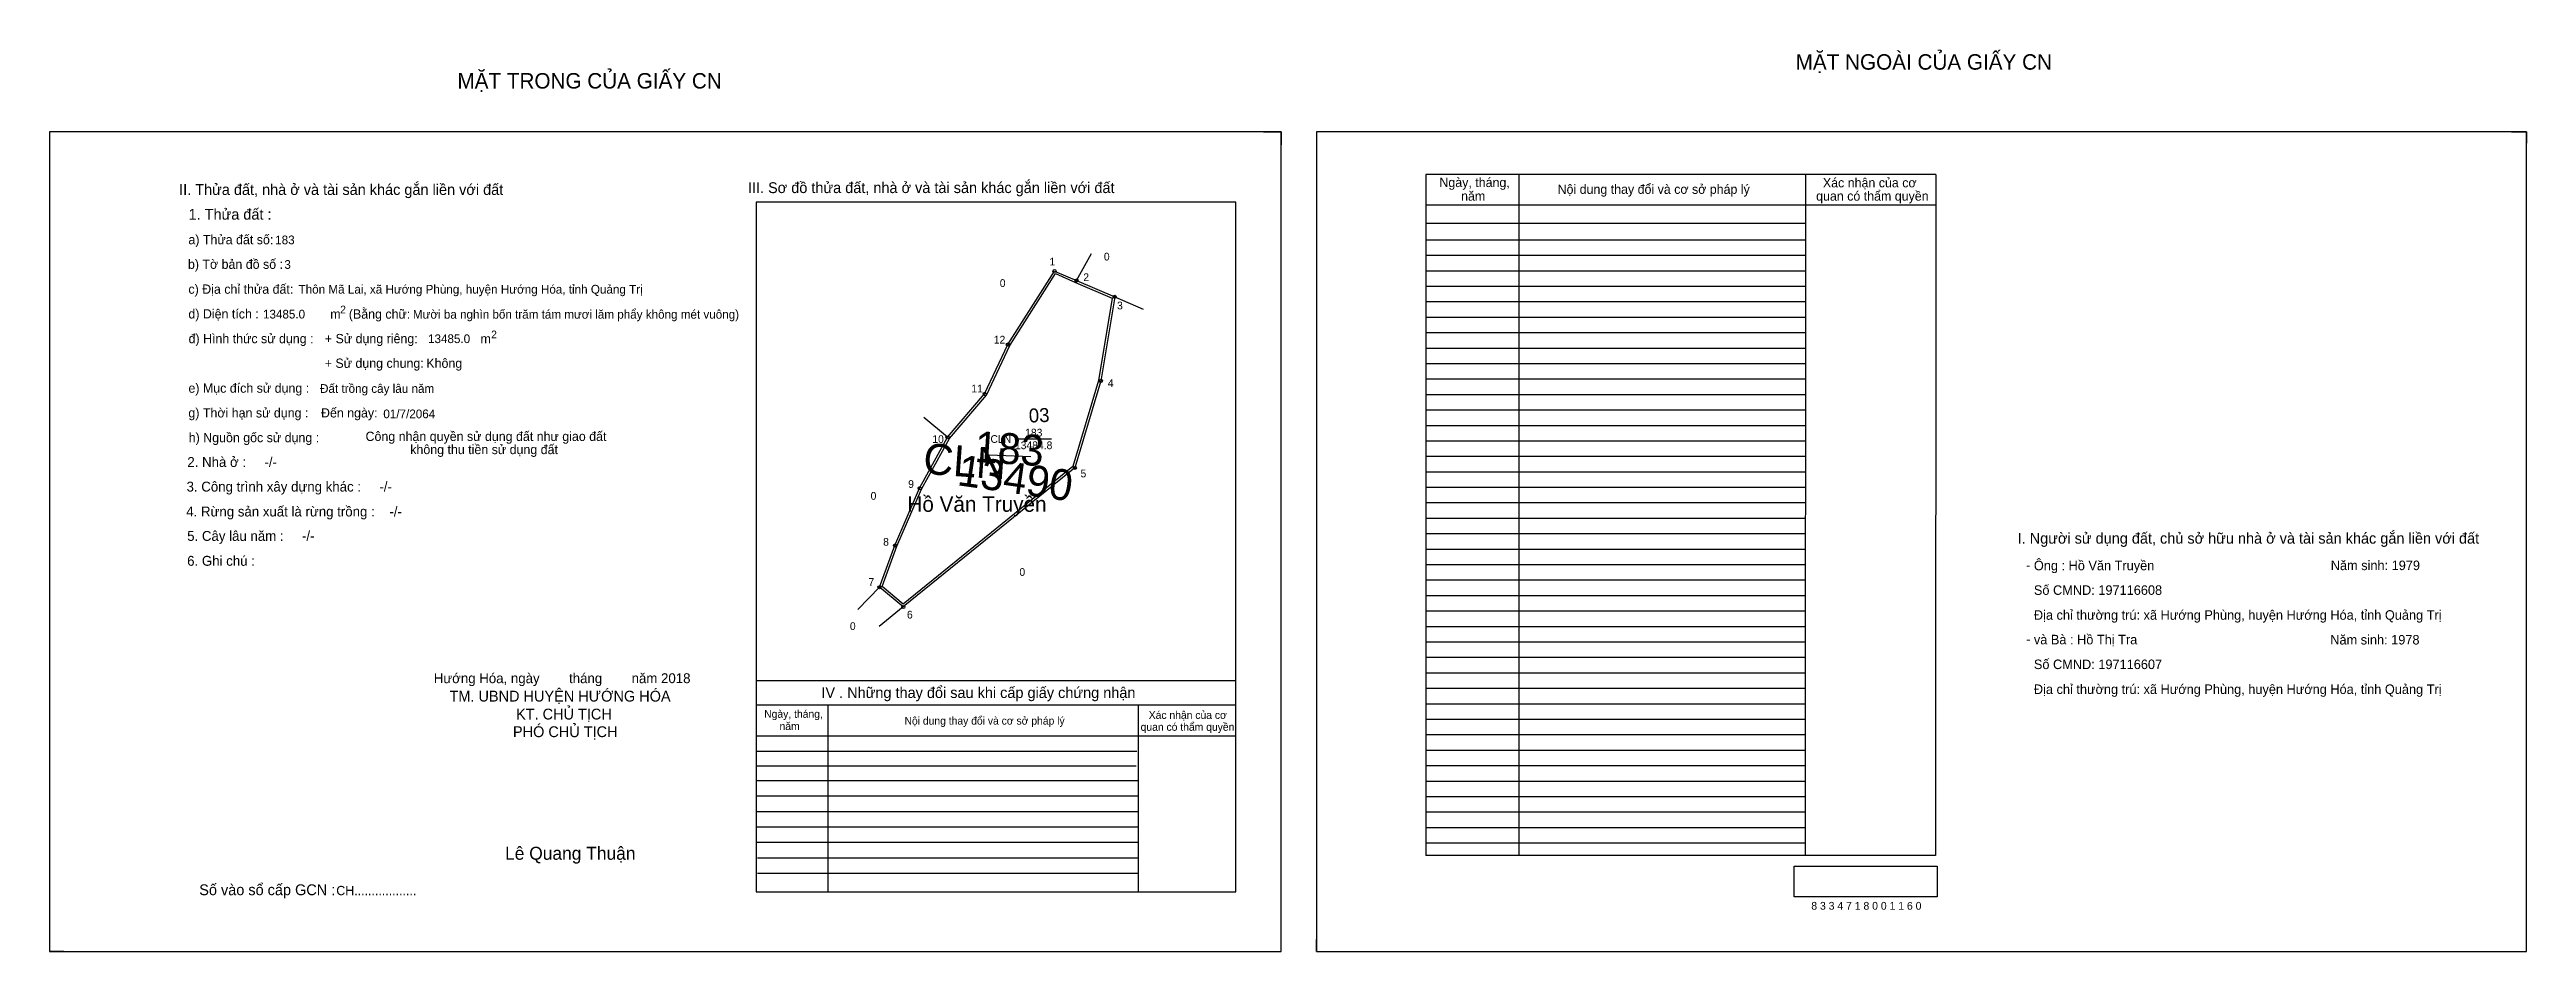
# Model space of a CAD drawing. Extents: x 532298 to 535809, y 1847358 to 1847970.
# Drawn here: x 534208 to 535809, y 1847386 to 1847970 of the extents above.
import ezdxf

# ---------------------------------------------------------------- set-up
doc = ezdxf.new("R2010")
doc.units = 0
for name, color, linetype in [('Default', 7, 'Continuous'), ('Level 10', 7, 'Continuous'), ('Level 11', 7, 'Continuous'), ('Level 13', 7, 'Continuous'), ('Level 2', 7, 'Continuous'), ('Level 27', 7, 'Continuous'), ('Level 3', 7, 'Continuous'), ('Level 36', 7, 'Continuous'), ('Level 4', 7, 'Continuous'), ('Level 5', 7, 'Continuous'), ('Level 55', 7, 'Continuous'), ('Level 6', 7, 'Continuous'), ('Level 7', 7, 'Continuous'), ('Level 8', 7, 'Continuous'), ('Level 9', 7, 'Continuous')]:
    doc.layers.add(name, color=color, linetype=linetype)

msp = doc.modelspace()

# ---------------------------------------------------------------- linework, layer by layer
at = {"layer": 'Level 10'}
for p, q in [((534992.3, 1847916.5), (535003.7, 1847916.5)), ((535003.7, 1847916.5), (535003.7, 1847908.1)), ((535799.1, 1847916.5), (535808.7, 1847916.5)), ((535808.7, 1847916.5), (535808.7, 1847909.1)), ((534207.5, 1847394.3), (534207.5, 1847386.5)), ((534216.7, 1847386.5), (534207.5, 1847386.5)), ((535026.5, 1847386.5), (535026.5, 1847394.3)), ((535026.5, 1847386.5), (535033.5, 1847386.5))]:
    msp.add_line(p, q, dxfattribs=at)
for points in [[(534207.5, 1847386.5), (535003.7, 1847386.5), (535003.7, 1847916.5), (534207.5, 1847916.5)], [(535026.5, 1847386.5), (535808.7, 1847386.5), (535808.7, 1847916.5), (535026.5, 1847916.5)], [(534857.2, 1847826.5), (534871.4, 1847820.4), (534896.1, 1847809.8), (534887.1, 1847755.4), (534870.3, 1847699.2), (534759.4, 1847609.3), (534744, 1847622), (534754, 1847649), (534770, 1847686), (534788, 1847719), (534812, 1847747), (534827, 1847779)], [(534857.8, 1847824.8), (534870.8, 1847819.1), (534894.5, 1847809), (534885.7, 1847755.8), (534869, 1847700), (534759.4, 1847611.1), (534745.7, 1847622.4), (534755.3, 1847648.5), (534771.3, 1847685.4), (534789.2, 1847718.2), (534813.2, 1847746.2), (534828.2, 1847778.3)]]:
    msp.add_lwpolyline(points, close=True, dxfattribs=at)
at = {"layer": 'Level 11'}
for centre in [(534857.2, 1847826.5), (534857.2, 1847826.5), (534871.4, 1847820.4), (534896.1, 1847809.8), (534827, 1847779), (534887.1, 1847755.4), (534812, 1847747), (534788, 1847719), (534870.3, 1847699.2), (534770, 1847686), (534754, 1847649), (534744, 1847622), (534759.4, 1847609.3)]:
    msp.add_circle(centre, 1, dxfattribs=at)
at = {"layer": 'Level 27'}
for p, q in [((534871.4, 1847820.4), (534881, 1847837.9)), ((534896.1, 1847809.8), (534914.5, 1847801.9)), ((534788, 1847719), (534772.6, 1847731.7)), ((534744, 1847622), (534730, 1847607.7)), ((534759.4, 1847609.3), (534743.9, 1847596.7))]:
    msp.add_line(p, q, dxfattribs=at)
at = {"layer": 'Level 6'}
msp.add_lwpolyline([(535335.4, 1847441.6), (535427.8, 1847441.6), (535427.8, 1847421.8), (535335.4, 1847421.8)], close=True, dxfattribs=at)
at = {"layer": 'Level 7'}
for p, q in [((535342.5, 1847846.5), (535097.3, 1847846.5)), ((535342.5, 1847836.5), (535097.3, 1847836.5)), ((535342.5, 1847826.5), (535097.3, 1847826.5)), ((535342.5, 1847816.5), (535097.3, 1847816.5)), ((535342.5, 1847806.5), (535097.3, 1847806.5)), ((535342.5, 1847796.5), (535097.3, 1847796.5)), ((535342.5, 1847786.5), (535097.3, 1847786.5)), ((535342.5, 1847776.5), (535097.3, 1847776.5)), ((535342.5, 1847766.5), (535097.3, 1847766.5)), ((535342.5, 1847756.5), (535097.3, 1847756.5)), ((535342.5, 1847746.5), (535097.3, 1847746.5)), ((535342.5, 1847736.5), (535097.3, 1847736.5)), ((535342.5, 1847726.5), (535097.3, 1847726.5)), ((534814.9, 1847707.6), (534841.9, 1847706.5)), ((535342.5, 1847716.5), (535097.3, 1847716.5)), ((535342.5, 1847706.5), (535097.3, 1847706.5)), ((535342.5, 1847696.5), (535097.3, 1847696.5)), ((535342.5, 1847686.5), (535097.3, 1847686.5)), ((535342.5, 1847676.5), (535097.3, 1847676.5)), ((535342.5, 1847666.5), (535097.3, 1847666.5)), ((535342.5, 1847656.5), (535097.3, 1847656.5)), ((535342.5, 1847646.5), (535097.3, 1847646.5)), ((535342.5, 1847636.5), (535097.3, 1847636.5)), ((535342.5, 1847626.5), (535097.3, 1847626.5)), ((535342.5, 1847616.5), (535097.3, 1847616.5)), ((535342.5, 1847606.5), (535097.3, 1847606.5)), ((535342.5, 1847596.5), (535097.3, 1847596.5)), ((535342.5, 1847586.5), (535097.3, 1847586.5)), ((535342.5, 1847576.5), (535097.3, 1847576.5)), ((535342.5, 1847566.5), (535097.3, 1847566.5)), ((535342.5, 1847556.5), (535097.3, 1847556.5)), ((535342.5, 1847546.5), (535097.3, 1847546.5)), ((535342.5, 1847536.5), (535097.3, 1847536.5)), ((534910.4, 1847515.8), (534664.3, 1847515.8)), ((535342.5, 1847526.5), (535097.3, 1847526.5)), ((535342.5, 1847516.5), (535097.3, 1847516.5)), ((534910, 1847506.3), (534664.3, 1847506.3)), ((534911.3, 1847496.9), (534664.3, 1847496.9)), ((535342.5, 1847506.5), (535097.3, 1847506.5)), ((534911.3, 1847486.9), (534664.3, 1847486.9)), ((535342.5, 1847496.5), (535097.3, 1847496.5)), ((535342.5, 1847486.5), (535097.3, 1847486.5)), ((534911.3, 1847476.9), (534664.3, 1847476.9)), ((534911.3, 1847466.9), (534664.3, 1847466.9)), ((535342.5, 1847476.5), (535097.3, 1847476.5)), ((535342.5, 1847466.5), (535097.3, 1847466.5)), ((534911.3, 1847456.9), (534664.3, 1847456.9)), ((535342.5, 1847456.5), (535097.3, 1847456.5)), ((534911.3, 1847446.9), (534665.1, 1847446.9)), ((534911.3, 1847436.9), (534665.1, 1847436.9))]:
    msp.add_line(p, q, dxfattribs=at)
at = {"layer": 'Level 8'}
for p, q in [((535426.9, 1847889), (535097.3, 1847889)), ((535097.3, 1847889), (535097.3, 1847448.5)), ((535157.3, 1847889), (535157.3, 1847448.5)), ((535342.6, 1847888.8), (535342.5, 1847448.5)), ((535426.9, 1847889), (535426.7, 1847448.5)), ((534974.3, 1847871.1), (534664.3, 1847871.1)), ((534664.3, 1847871.1), (534664.3, 1847425.1)), ((534974.3, 1847425.1), (534974.3, 1847871.1)), ((535426.9, 1847869), (535097.3, 1847869)), ((535342.5, 1847857.2), (535097.3, 1847857.2)), ((534974.3, 1847561.5), (534664.3, 1847561.5)), ((534974.3, 1847545.8), (534664.3, 1847545.8)), ((534710.6, 1847545.8), (534710.6, 1847425.1)), ((534911.3, 1847545.8), (534911.3, 1847425.1)), ((534974.3, 1847525.8), (534664.3, 1847525.8)), ((535426.7, 1847448.5), (535097.3, 1847448.5)), ((534664.3, 1847425.1), (534974.3, 1847425.1))]:
    msp.add_line(p, q, dxfattribs=at)
at = {"layer": 'Level 9'}
msp.add_line((534831.6, 1847717.9), (534855.2, 1847717.9), dxfattribs=at)

# ---------------------------------------------------------------- texts
at = {"layer": 'Default'}
for s, p in [('e) Mục đích sử dụng :', (534297.3, 1847747.8)), ('g) Thời hạn sử dụng :', (534297.3, 1847731.8)), ('Đến ngày:', (534383, 1847731.8)), ('h) Nguồn gốc sử dụng :', (534297.5, 1847715.8)), ('Công nhận quyền sử dụng đất như giao đất', (534411.8, 1847716.6)), ('không thu tiền sử dụng đất', (534440.7, 1847708.1))]:
    msp.add_text(s, height=6, dxfattribs=at).set_placement(p)
at = {"layer": 'Level 13'}
for s, p in [('183', (534838.2, 1847719.5)), ('CLN', (534815.8, 1847715.4)), ('13484.8', (534831.6, 1847711.3))]:
    msp.add_text(s, height=5, dxfattribs=at).set_placement(p)
at = {"layer": 'Level 2'}
msp.add_text('Hồ Văn Truyền', height=10, dxfattribs=at).set_placement((534762.1, 1847670.8))
at = {"layer": 'Level 3'}
msp.add_text('CLN', height=20, rotation=355.9484, dxfattribs=at).set_placement((534771.9, 1847695.4))
at = {"layer": 'Level 36'}
for p in [(534889.1, 1847833.3), (534821.8, 1847816.2), (534738.3, 1847678.6), (534834.5, 1847629.4), (534724.9, 1847594.4)]:
    msp.add_text('0', height=5, dxfattribs=at).set_placement(p)
at = {"layer": 'Level 4'}
msp.add_text('183', height=20, rotation=356.3469, dxfattribs=at).set_placement((534805.1, 1847703.1))
at = {"layer": 'Level 5'}
msp.add_text('13490', height=20, rotation=351.7768, dxfattribs=at).set_placement((534793.7, 1847688.1))
at = {"layer": 'Level 55'}
for s, height, p in [('1', 0.8, (534857, 1847826.5)), ('0', 0.22, (534857.2, 1847826.3)), ('2', 0.8, (534871.1, 1847820.4)), ('0', 0.22, (534871.3, 1847820.2)), ('0', 0.22, (534871.3, 1847820.2)), ('3', 0.8, (534895.9, 1847809.8)), ('0', 0.22, (534896, 1847809.6)), ('0', 0.22, (534896, 1847809.6)), ('0', 0.22, (534896, 1847809.6)), ('12', 0.8, (534826.4, 1847779)), ('0', 0.22, (534826.9, 1847778.8)), ('4', 0.8, (534886.8, 1847755.4)), ('0', 0.22, (534887, 1847755.2)), ('0', 0.22, (534887, 1847755.2)), ('11', 0.8, (534811.5, 1847747)), ('0', 0.22, (534811.9, 1847746.8)), ('10', 0.8, (534787.4, 1847719)), ('0', 0.22, (534787.9, 1847718.8)), ('0', 0.22, (534787.9, 1847718.8)), ('5', 0.8, (534870, 1847699.2)), ('0', 0.22, (534870.2, 1847698.9)), ('0', 0.22, (534870.2, 1847698.9)), ('9', 0.8, (534769.7, 1847686)), ('0', 0.22, (534769.9, 1847685.8)), ('8', 0.8, (534753.7, 1847649)), ('0', 0.22, (534753.9, 1847648.8)), ('7', 0.8, (534743.7, 1847622)), ('0', 0.22, (534743.9, 1847621.8)), ('0', 0.22, (534743.9, 1847621.8)), ('0', 0.22, (534743.9, 1847621.8)), ('6', 0.8, (534759.2, 1847609.3)), ('0', 0.22, (534759.4, 1847609.1)), ('0', 0.22, (534759.4, 1847609.1)), ('0', 0.22, (534759.4, 1847609.1)), ('0', 0.22, (534759.4, 1847609.1))]:
    msp.add_text(s, height=height, dxfattribs=at).set_placement(p)
at = {"layer": 'Level 6'}
for s, height, p in [('183', 5.63, (534353.4, 1847843.8)), ('3', 5.63, (534359.3, 1847827.9)), ('Thôn Mã Lai, xã Hướng Phùng, huyện Hướng Hóa, tỉnh Quảng Trị', 5.64, (534368.5, 1847811.9)), ('13485.0', 5.63, (534345.5, 1847795.8)), ('Mười ba nghìn bốn trăm tám mươi lăm phẩy không mét vuông)', 5.632, (534442.4, 1847795.7)), ('13485.0', 5.63, (534452.2, 1847779.9)), ('Đất trồng cây lâu năm', 5.64, (534382.4, 1847747.7)), ('01/7/2064', 5.64, (534423.3, 1847731.3)), ('Ông : Hồ Văn Truyền', 6.16, (535490.3, 1847633)), ('Năm sinh: 1979', 6.16, (535682.2, 1847633.1)), ('Số CMND: 197116608', 6.16, (535490.3, 1847617.1)), ('Địa chỉ thường trú: xã Hướng Phùng, huyện Hướng Hóa, tỉnh Quảng Trị', 6.16, (535490.3, 1847601)), ('và Bà : Hồ Thị Tra', 6.16, (535490.3, 1847585.1)), ('Năm sinh: 1978', 6.16, (535681.9, 1847585)), ('Số CMND: 197116607', 6.16, (535490.3, 1847569.1)), ('Địa chỉ thường trú: xã Hướng Phùng, huyện Hướng Hóa, tỉnh Quảng Trị', 6.16, (535490.3, 1847553)), ('8 3 3 4 7 1 8 0 0 1 1 6 0', 5.04, (535346.4, 1847413.5))]:
    msp.add_text(s, height=height, dxfattribs=at).set_placement(p)
at = {"layer": 'Level 7'}
for s, height, p in [('MẶT NGOÀI CỦA GIẤY CN', 10, (535336.3, 1847956.7)), ('MẶT TRONG CỦA GIẤY CN', 10, (534471.2, 1847944.5)), ('II. Thửa đất, nhà ở và tài sản khác gắn liền với đất', 7, (534291.3, 1847875.7)), ('III. Sơ đồ thửa đất, nhà ở và tài sản khác gắn liền với đất', 7, (534659, 1847876.9)), ('Ngày, tháng,', 6, (535106, 1847880.8)), ('Nội dung thay đổi và cơ sở pháp lý', 6, (535182.4, 1847876.4)), ('Xác nhận của cơ', 6, (535353.9, 1847880.6)), ('1. Thửa đất :', 7, (534297.4, 1847859.7)), ('năm', 6, (535120, 1847872)), (' quan có thẩm quyền', 6, (535347.3, 1847872)), ('a) Thửa đất số:', 6, (534297.3, 1847843.8)), ('b) Tờ bản đồ số :', 6, (534297, 1847827.9)), ('c) Địa chỉ thửa đất:', 6, (534297.3, 1847811.8)), ('d) Diện tích :', 6, (534297.3, 1847795.8)), ('2', 5, (534395.4, 1847799.1)), ('(Bằng chữ:', 6, (534401, 1847795.7)), ('đ) Hình thức sử dụng :', 6, (534297.4, 1847779.8)), ('+ Sử dụng riêng:', 6, (534385.5, 1847779.8)), ('m', 6, (534389, 1847795.7)), ('2', 5, (534493, 1847783)), ('+ Sử dụng chung:', 6, (534385.4, 1847763.9)), ('Không', 6, (534451.1, 1847763.9)), ('m', 6, (534486.1, 1847779.7)), ('2. Nhà ở :     -/-', 6.4, (534296.6, 1847699.8)), ('3. Công trình xây dựng khác :     -/-', 6.4, (534296.1, 1847683.9)), ('4. Rừng sản xuất là rừng trồng :    -/-', 6.4, (534295.9, 1847667.8)), ('5. Cây lâu năm :     -/-', 6.4, (534296.5, 1847652)), ('I. Người sử dụng đất, chủ sở hữu nhà ở và tài sản khác gắn liền với đất', 7, (535479.8, 1847650.2)), ('6. Ghi chú :', 6.4, (534296.5, 1847635.9)), ('-', 6.4, (535485.2, 1847633.2)), ('-', 6.4, (535485.3, 1847585.3)), ('Hướng Hóa, ngày        tháng        năm 2018', 6.4, (534455.9, 1847560)), ('TM. UBND HUYỆN HƯỚNG HÓA', 7, (534466.1, 1847548.1)), ('KT. CHỦ TỊCH', 7, (534509.1, 1847536.5)), ('IV . Những thay đổi sau khi cấp giấy chứng nhận', 7, (534706.5, 1847550.4)), ('PHÓ CHỦ TỊCH', 7, (534507.1, 1847525.1)), ('Ngày, tháng,', 5, (534669.5, 1847537.6)), ('năm', 5, (534679.4, 1847529.7)), ('Nội dung thay đổi và cơ sở pháp lý', 5, (534760.2, 1847533.2)), (' quan có thẩm quyền', 5, (534911, 1847529.2)), ('Xác nhận của cơ', 5, (534918.1, 1847536.9)), ('Lê Quang Thuận', 8.4, (534502, 1847445.8)), ('Số vào sổ cấp GCN :', 7, (534304.3, 1847422.9)), ('CH..................', 6, (534392.9, 1847422.9))]:
    msp.add_text(s, height=height, dxfattribs=at).set_placement(p)
msp.add_text('03', height=9, rotation=2, dxfattribs=at).set_placement((534840.7, 1847728.5))
at = {"layer": 'Level 9'}
for s, p in [('1', (534853.9, 1847830.1)), ('2', (534875.8, 1847820)), ('3', (534897.6, 1847801.7)), ('12', (534817.9, 1847779.6)), ('11', (534803.4, 1847748)), ('4', (534891.6, 1847751.5)), ('10', (534778.2, 1847715.3)), ('9', (534762.6, 1847686.3)), ('5', (534874, 1847693.1)), ('8', (534746.4, 1847648.9)), ('7', (534736.9, 1847622.9)), ('6', (534761.8, 1847601.8))]:
    msp.add_text(s, height=5, dxfattribs=at).set_placement(p)

doc.saveas('drawing.dxf')
